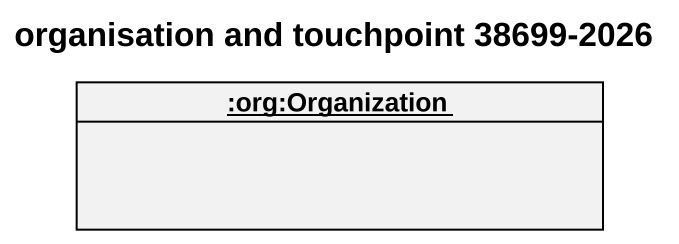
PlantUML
@startuml
title organisation and touchpoint 38699-2026
hide circle
hide empty members
object ":org:Organization" as org_Organization
@enduml
